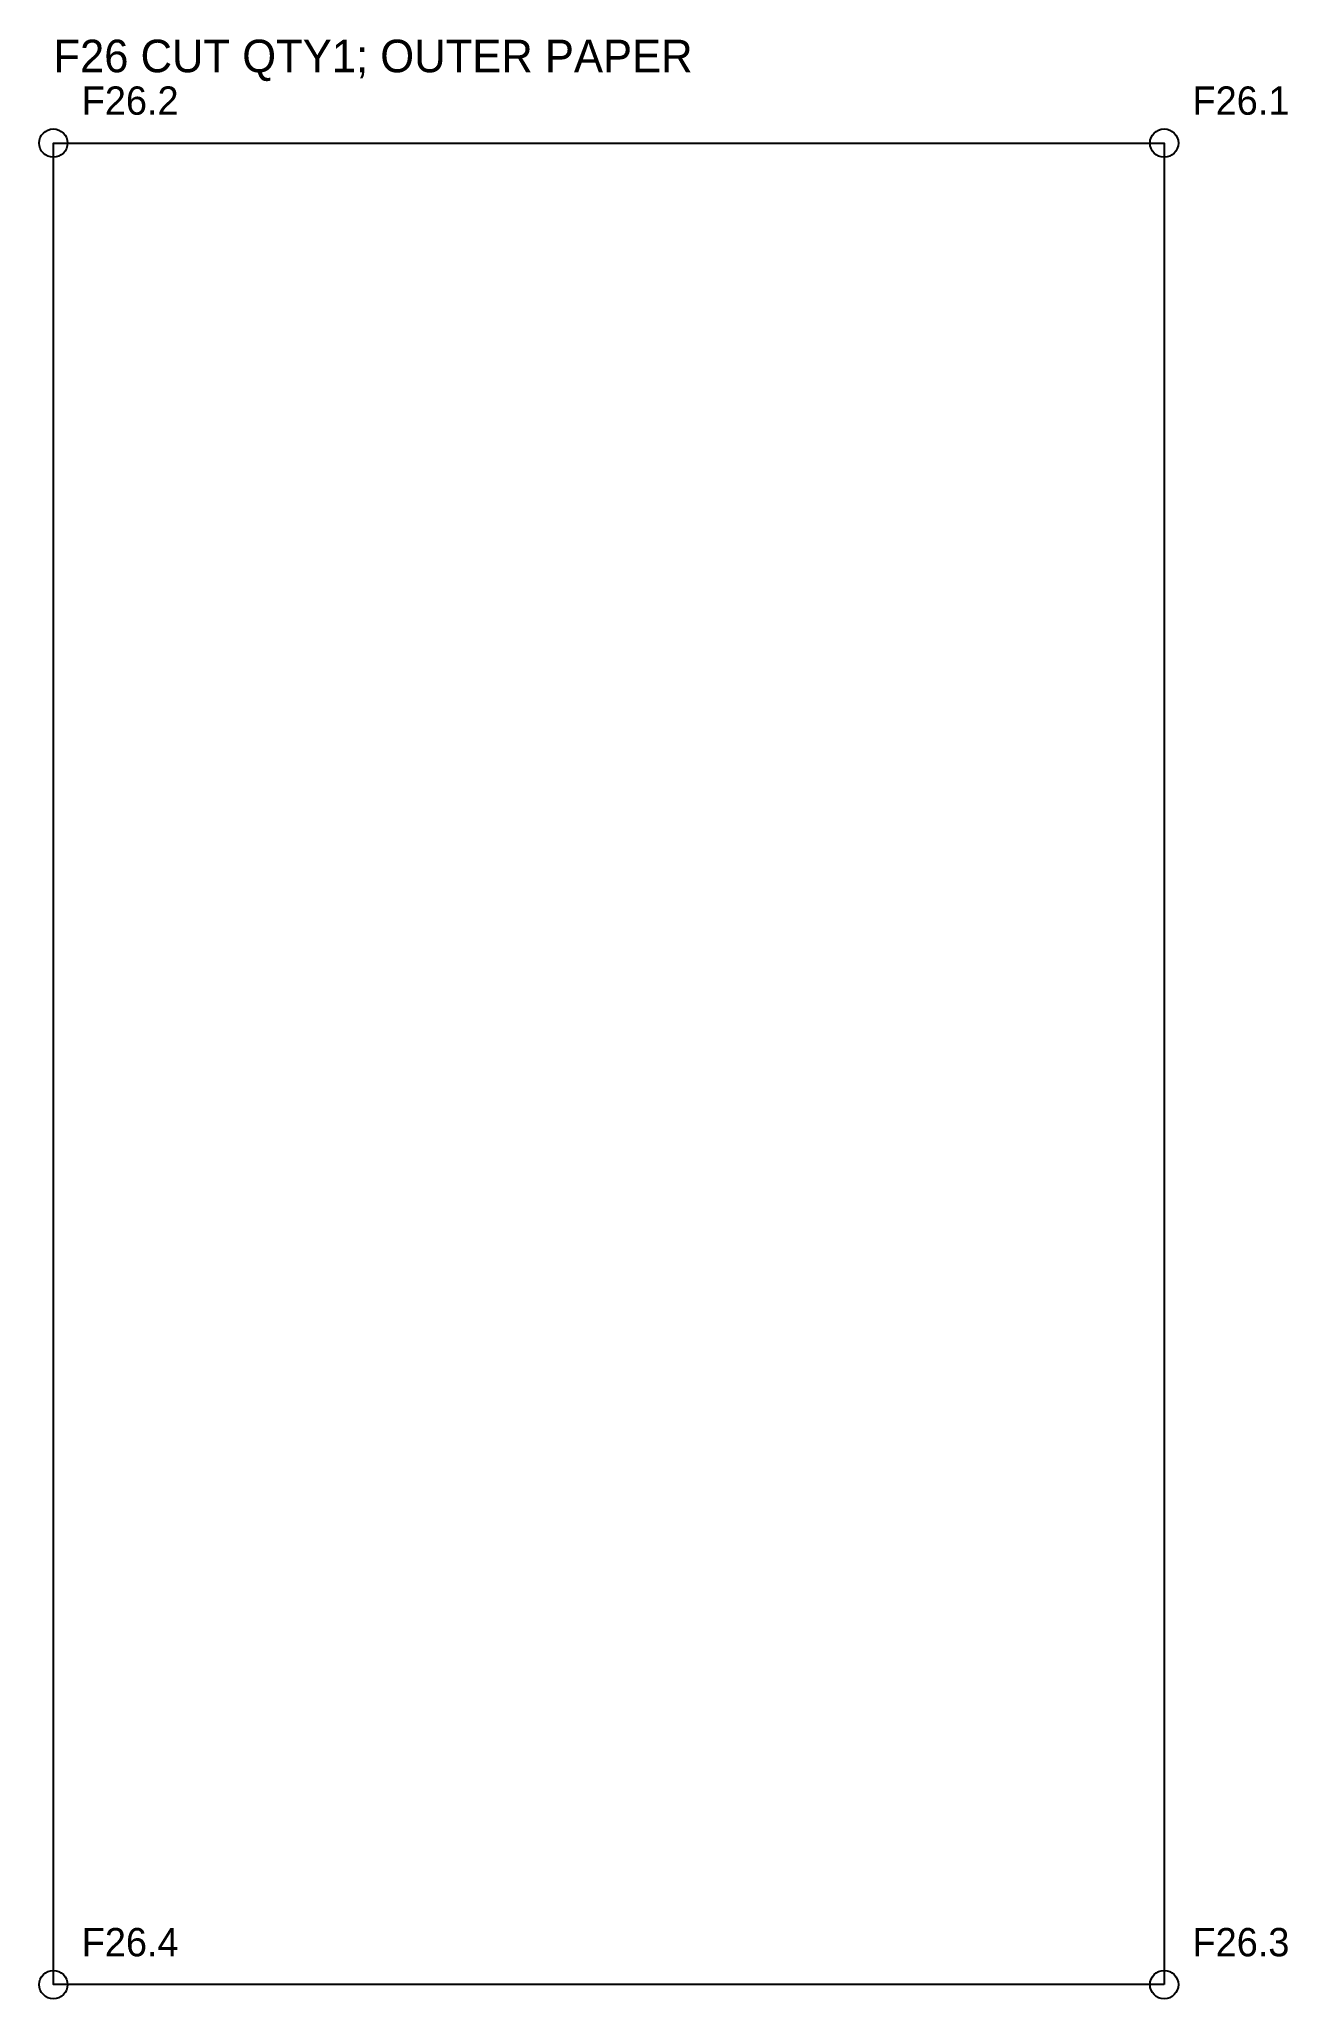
# Model space of a CAD drawing. Header units: millimetres. Extents: x 4 to 92, y 4 to 142.
import ezdxf

# ---------------------------------------------------------------- set-up
doc = ezdxf.new("R2010")
doc.units = ezdxf.units.MM
for name, color, linetype in [('CUT', 7, 'Continuous'), ('LABEL', 3, 'Continuous'), ('REFERENCE', 5, 'Continuous')]:
    doc.layers.add(name, color=color, linetype=linetype)

msp = doc.modelspace()

# ---------------------------------------------------------------- linework, layer by layer
at = {"layer": 'CUT'}
msp.add_lwpolyline([(83.4, 5), (81.22, 5), (79.04, 5), (76.83, 5), (74.61, 5), (72.36, 5), (70.08, 5), (67.78, 5), (65.44, 5), (63.09, 5), (60.7, 5), (57.48, 5), (53.81, 5), (50.09, 5), (46.34, 5), (42.57, 5), (38.8, 5), (35.03, 5), (31.29, 5), (27.59, 5), (23.93, 5), (20.35, 5), (16.84, 5), (13.43, 5), (10.13, 5), (7.53, 5), (5, 5), (5, 135), (9.71, 135), (13.71, 135), (17.09, 135), (20.13, 135), (24.28, 135), (29.05, 135), (33.9, 135), (38.8, 135), (43.71, 135), (48.61, 135), (53.46, 135), (58.23, 135), (62.45, 135), (66.18, 135), (69.48, 135), (72.4, 135), (74.99, 135), (77.29, 135), (79.58, 135), (81.49, 135), (83.4, 135)], close=True, dxfattribs=at)
at = {"layer": 'REFERENCE'}
for centre in [(5, 135), (83.4, 135), (5, 5), (83.4, 5)]:
    msp.add_circle(centre, 1, dxfattribs=at)

# ---------------------------------------------------------------- texts
at = {"layer": 'LABEL'}
msp.add_text('F26 CUT QTY1; OUTER PAPER', height=2.3, dxfattribs=at).set_placement((5, 140))
at = {"layer": 'REFERENCE'}
for s, p in [('F26.2', (7, 137)), ('F26.1', (85.4, 137)), ('F26.4', (7, 7)), ('F26.3', (85.4, 7))]:
    msp.add_text(s, height=2, dxfattribs=at).set_placement(p)

doc.saveas('drawing.dxf')
